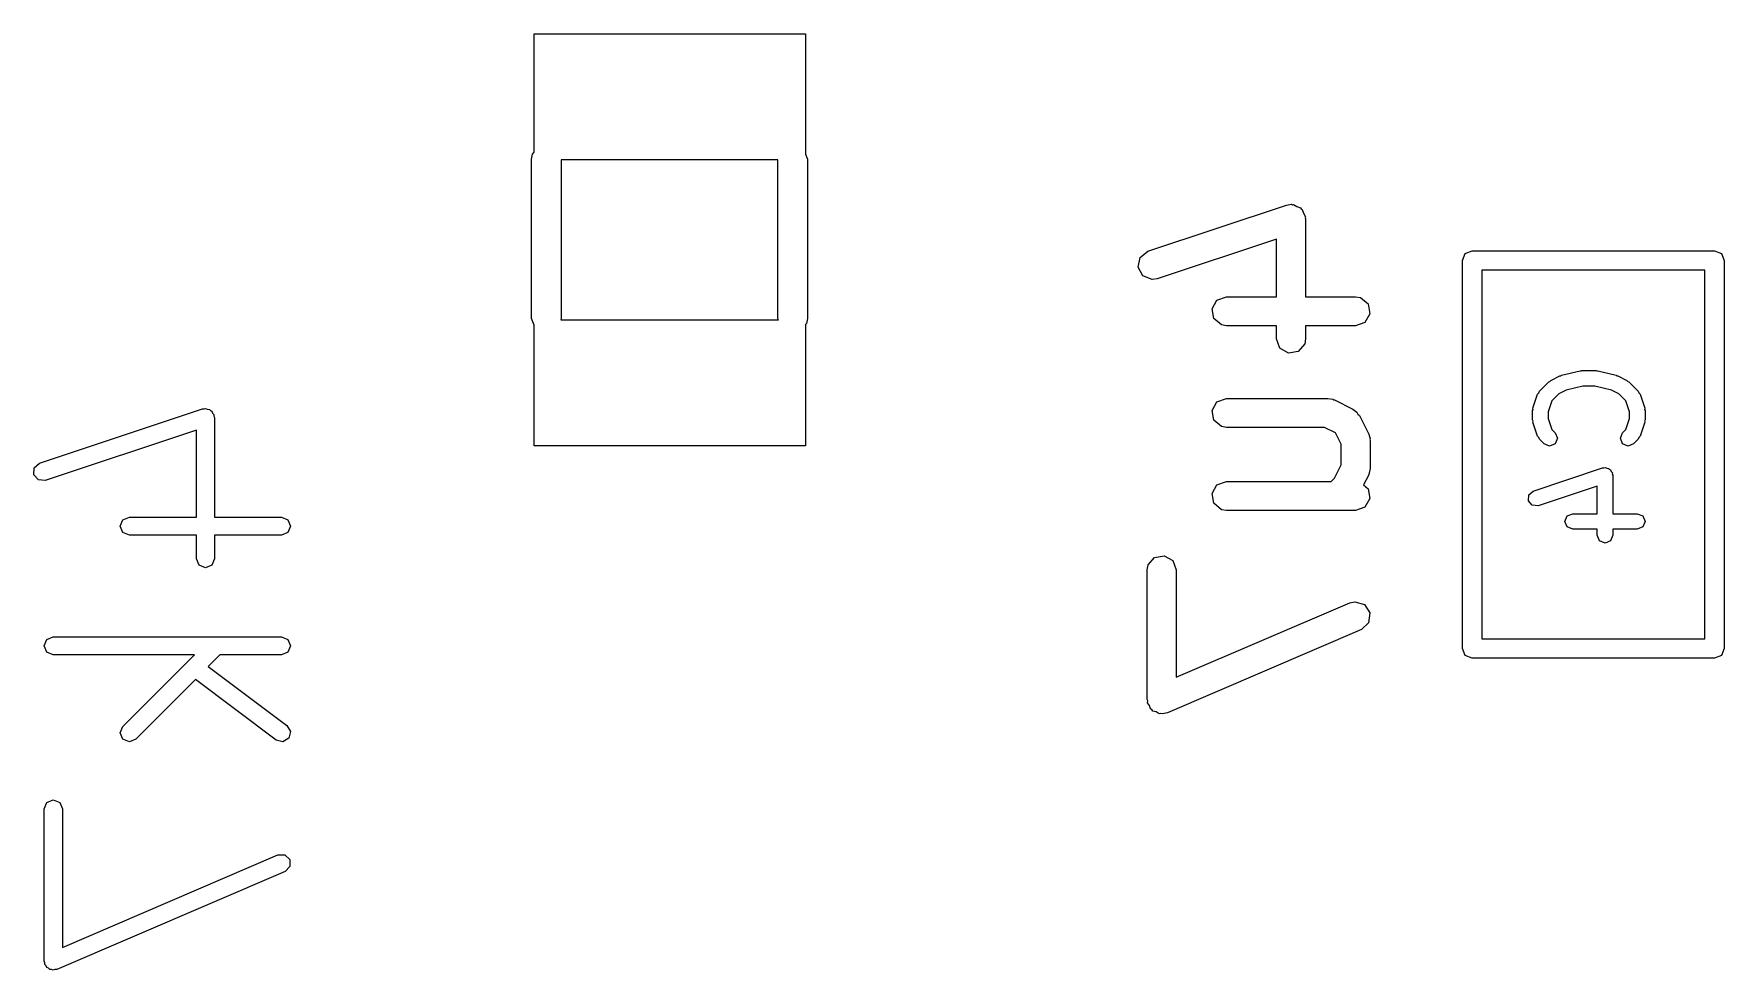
# Model space of a CAD drawing. Extents: x 5.447 to 6.133, y -4.71 to -3.861.
# Drawn here: x 5.6862 to 6.0293, y -4.0511 to -3.8612 of the extents above; entities that cross this region are included whole.
import ezdxf

# ---------------------------------------------------------------- set-up
doc = ezdxf.new("R2010")
doc.units = 0
doc.header["$MEASUREMENT"] = 0
doc.layers.add('BLACK', color=7, linetype='CONTINUOUS')

msp = doc.modelspace()

# ---------------------------------------------------------------- linework, layer by layer
at = {"layer": 'BLACK', "linetype": 'CONTINUOUS'}
for p, q in [((5.78775, -3.8852), (5.78775, -3.86116)), ((5.78775, -3.86116), (5.84287, -3.86116)), ((5.84287, -3.86116), (5.84287, -3.88556)), ((5.78725, -3.88661), (5.78743, -3.88558)), ((5.78725, -3.91889), (5.78725, -3.88661)), ((5.78743, -3.88558), (5.78775, -3.8852)), ((5.79325, -3.88675), (5.79325, -3.91889)), ((5.83725, -3.88675), (5.79325, -3.88675)), ((5.83725, -3.91889), (5.83725, -3.88675)), ((5.84287, -3.88556), (5.84325, -3.88661)), ((5.84325, -3.88661), (5.84325, -3.91889)), ((5.91234, -3.90527), (5.94046, -3.89589)), ((5.94046, -3.89589), (5.94147, -3.89574)), ((5.94147, -3.89574), (5.94168, -3.89582)), ((5.94168, -3.89582), (5.9419, -3.89579)), ((5.9419, -3.89579), (5.9426, -3.89619)), ((5.9426, -3.89619), (5.94335, -3.89648)), ((5.94335, -3.89648), (5.94346, -3.89668)), ((5.94346, -3.89668), (5.94365, -3.8968)), ((5.94365, -3.8968), (5.94393, -3.89755)), ((5.94393, -3.89755), (5.94431, -3.89826)), ((5.94431, -3.89826), (5.94427, -3.89848)), ((5.94427, -3.89848), (5.94434, -3.89869)), ((5.94434, -3.89869), (5.94434, -3.91449)), ((5.93844, -3.90279), (5.9142, -3.91087)), ((5.93844, -3.91449), (5.93844, -3.90279)), ((5.91035, -3.9085), (5.91075, -3.90652)), ((5.91075, -3.90652), (5.91234, -3.90527)), ((5.97618, -3.90713), (5.97675, -3.90574)), ((5.97618, -3.98587), (5.97618, -3.90713)), ((5.97675, -3.90574), (5.97814, -3.90516)), ((5.97814, -3.90516), (6.02736, -3.90516)), ((6.02736, -3.90516), (6.02875, -3.90574)), ((6.02875, -3.90574), (6.02932, -3.90713)), ((6.02932, -3.90713), (6.02932, -3.98587)), ((5.91131, -3.91028), (5.91035, -3.9085)), ((5.91319, -3.91102), (5.91131, -3.91028)), ((5.9142, -3.91087), (5.91319, -3.91102)), ((5.98011, -3.9091), (5.98011, -3.9839)), ((6.02539, -3.9091), (5.98011, -3.9091)), ((6.02539, -3.9839), (6.02539, -3.9091)), ((5.92637, -3.91518), (5.92827, -3.91449)), ((5.92827, -3.91449), (5.93844, -3.91449)), ((5.94434, -3.91449), (5.95451, -3.91449)), ((5.95451, -3.91449), (5.95552, -3.91467)), ((5.95552, -3.91467), (5.95707, -3.91596)), ((5.92536, -3.91693), (5.92637, -3.91518)), ((5.92571, -3.91892), (5.92536, -3.91693)), ((5.95742, -3.91795), (5.95641, -3.9197)), ((5.95707, -3.91596), (5.95742, -3.91795)), ((5.78775, -3.92027), (5.78725, -3.91889)), ((5.78775, -3.94475), (5.78775, -3.92027)), ((5.79325, -3.91889), (5.7932, -3.91916)), ((5.7932, -3.91916), (5.83735, -3.91916)), ((5.83735, -3.91916), (5.83725, -3.91889)), ((5.84307, -3.91992), (5.84287, -3.92016)), ((5.84287, -3.92016), (5.84287, -3.94475)), ((5.84325, -3.91889), (5.84307, -3.91992)), ((5.92726, -3.92022), (5.92571, -3.91892)), ((5.92827, -3.92039), (5.92726, -3.92022)), ((5.93844, -3.92039), (5.92827, -3.92039)), ((5.93844, -3.92307), (5.93844, -3.92039)), ((5.95451, -3.92039), (5.94434, -3.92039)), ((5.94434, -3.92039), (5.94434, -3.92307)), ((5.95641, -3.9197), (5.95451, -3.92039)), ((5.93913, -3.92496), (5.93844, -3.92307)), ((5.94088, -3.92597), (5.93913, -3.92496)), ((5.94417, -3.92408), (5.94287, -3.92562)), ((5.94434, -3.92307), (5.94417, -3.92408)), ((5.94287, -3.92562), (5.94088, -3.92597)), ((5.99183, -3.93367), (5.99371, -3.93179)), ((5.99371, -3.93179), (5.99395, -3.9317)), ((5.99395, -3.9317), (5.99412, -3.9315)), ((5.99412, -3.9315), (5.99599, -3.93056)), ((5.99599, -3.93056), (5.99617, -3.93055)), ((5.99617, -3.93055), (5.99631, -3.93044)), ((5.99631, -3.93044), (6.00006, -3.92951)), ((6.00006, -3.92951), (6.00026, -3.92953)), ((6.00026, -3.92953), (6.00044, -3.92946)), ((6.00044, -3.92946), (6.00326, -3.92946)), ((6.00326, -3.92946), (6.00344, -3.92953)), ((6.00344, -3.92953), (6.00364, -3.92951)), ((6.00364, -3.92951), (6.00739, -3.93044)), ((6.00739, -3.93044), (6.00753, -3.93055)), ((6.00753, -3.93055), (6.00771, -3.93056)), ((6.00771, -3.93056), (6.00958, -3.9315)), ((6.00958, -3.9315), (6.00975, -3.9317)), ((6.00975, -3.9317), (6.00999, -3.93179)), ((6.00999, -3.93179), (6.01187, -3.93367)), ((5.92637, -3.9358), (5.92827, -3.93511)), ((5.92827, -3.93511), (5.94889, -3.93511)), ((5.94889, -3.93511), (5.9499, -3.93529)), ((5.9499, -3.93529), (5.95004, -3.9354)), ((5.99051, -3.9371), (5.99145, -3.93428)), ((5.99145, -3.93428), (5.99169, -3.93401)), ((5.99169, -3.93401), (5.99183, -3.93367)), ((5.99575, -3.9342), (5.99432, -3.93563)), ((5.99724, -3.93346), (5.99575, -3.9342)), ((6.00064, -3.93261), (5.99724, -3.93346)), ((6.00306, -3.93261), (6.00064, -3.93261)), ((6.00646, -3.93346), (6.00306, -3.93261)), ((6.00795, -3.9342), (6.00646, -3.93346)), ((6.00938, -3.93563), (6.00795, -3.9342)), ((6.01187, -3.93367), (6.01201, -3.93401)), ((6.01201, -3.93401), (6.01225, -3.93428)), ((6.01225, -3.93428), (6.01319, -3.9371)), ((5.68738, -3.94828), (5.72047, -3.93725)), ((5.72047, -3.93725), (5.72077, -3.93727)), ((5.72077, -3.93727), (5.72105, -3.93715)), ((5.72105, -3.93715), (5.72144, -3.93732)), ((5.72144, -3.93732), (5.72187, -3.93735)), ((5.72187, -3.93735), (5.72207, -3.93758)), ((5.72207, -3.93758), (5.72235, -3.93769)), ((5.72235, -3.93769), (5.72251, -3.93809)), ((5.72251, -3.93809), (5.72279, -3.93841)), ((5.72279, -3.93841), (5.72277, -3.93871)), ((5.72277, -3.93871), (5.72289, -3.93899)), ((5.92536, -3.93755), (5.92637, -3.9358)), ((5.92571, -3.93954), (5.92536, -3.93755)), ((5.95004, -3.9354), (5.95021, -3.93542)), ((5.95021, -3.93542), (5.95396, -3.9373)), ((5.95396, -3.9373), (5.95478, -3.93791)), ((5.95478, -3.93791), (5.95496, -3.93831)), ((5.95496, -3.93831), (5.95528, -3.93862)), ((5.95528, -3.93862), (5.95716, -3.94237)), ((5.99043, -3.93759), (5.99053, -3.93736)), ((5.99043, -3.93947), (5.99043, -3.93759)), ((5.99053, -3.93736), (5.99051, -3.9371)), ((5.99432, -3.93563), (5.99358, -3.93785)), ((5.99358, -3.93785), (5.99358, -3.93921)), ((6.01012, -3.93785), (6.00938, -3.93563)), ((6.01012, -3.93921), (6.01012, -3.93785)), ((6.01319, -3.9371), (6.01317, -3.93736)), ((6.01317, -3.93736), (6.01327, -3.93759)), ((6.01327, -3.93759), (6.01327, -3.93947)), ((5.71921, -3.94155), (5.68854, -3.95177)), ((5.71921, -3.95921), (5.71921, -3.94155)), ((5.72289, -3.93899), (5.72289, -3.95921)), ((5.92726, -3.94084), (5.92571, -3.93954)), ((5.92827, -3.94102), (5.92726, -3.94084)), ((5.94819, -3.94102), (5.92827, -3.94102)), ((5.95044, -3.94214), (5.94819, -3.94102)), ((5.95156, -3.94438), (5.95044, -3.94214)), ((5.99053, -3.93971), (5.99043, -3.93947)), ((5.99051, -3.93997), (5.99053, -3.93971)), ((5.99145, -3.94278), (5.99051, -3.93997)), ((5.99358, -3.93921), (5.99432, -3.94143)), ((5.99432, -3.94143), (5.995, -3.94211)), ((5.995, -3.94211), (5.99546, -3.94322)), ((6.00824, -3.94322), (6.0087, -3.94211)), ((6.0087, -3.94211), (6.00938, -3.94143)), ((6.00938, -3.94143), (6.01012, -3.93921)), ((6.01319, -3.93997), (6.01225, -3.94278)), ((6.01327, -3.93947), (6.01317, -3.93971)), ((6.01317, -3.93971), (6.01319, -3.93997)), ((5.84287, -3.94475), (5.78775, -3.94475)), ((5.95156, -3.94862), (5.95156, -3.94438)), ((5.95716, -3.94237), (5.95745, -3.94335)), ((5.95745, -3.94335), (5.95741, -3.94352)), ((5.95741, -3.94352), (5.95747, -3.94369)), ((5.95747, -3.94369), (5.95747, -3.94931)), ((5.99169, -3.94306), (5.99145, -3.94278)), ((5.99183, -3.9434), (5.99169, -3.94306)), ((5.99277, -3.94433), (5.99183, -3.9434)), ((5.99388, -3.94479), (5.99277, -3.94433)), ((5.995, -3.94433), (5.99388, -3.94479)), ((5.99546, -3.94322), (5.995, -3.94433)), ((6.0087, -3.94433), (6.00824, -3.94322)), ((6.00982, -3.94479), (6.0087, -3.94433)), ((6.01093, -3.94433), (6.00982, -3.94479)), ((6.01187, -3.9434), (6.01093, -3.94433)), ((6.01201, -3.94306), (6.01187, -3.9434)), ((6.01225, -3.94278), (6.01201, -3.94306)), ((5.68632, -3.9492), (5.68738, -3.94828)), ((5.95021, -3.95131), (5.95156, -3.94862)), ((5.68622, -3.9506), (5.68632, -3.9492)), ((5.68714, -3.95167), (5.68622, -3.9506)), ((5.68854, -3.95177), (5.68714, -3.95167)), ((5.92637, -3.95267), (5.92827, -3.95198)), ((5.92827, -3.95198), (5.94954, -3.95198)), ((5.94954, -3.95198), (5.95021, -3.95131)), ((5.95716, -3.95063), (5.95613, -3.95267)), ((5.95718, -3.95046), (5.95716, -3.95063)), ((5.95729, -3.95032), (5.95718, -3.95046)), ((5.95747, -3.94931), (5.95729, -3.95032)), ((5.99057, -3.95391), (6.00463, -3.94922)), ((6.00463, -3.94922), (6.00489, -3.94924)), ((6.00489, -3.94924), (6.00513, -3.94914)), ((6.00513, -3.94914), (6.00547, -3.94928)), ((6.00547, -3.94928), (6.00584, -3.94931)), ((6.00584, -3.94931), (6.00601, -3.94951)), ((6.00601, -3.94951), (6.00624, -3.9496)), ((6.00624, -3.9496), (6.00638, -3.94994)), ((6.00638, -3.94994), (6.00663, -3.95022)), ((6.00663, -3.95022), (6.00661, -3.95048)), ((6.00661, -3.95048), (6.00671, -3.95072)), ((6.00671, -3.95072), (6.00671, -3.95852)), ((5.92536, -3.95442), (5.92637, -3.95267)), ((5.92571, -3.95641), (5.92536, -3.95442)), ((5.95613, -3.95267), (5.95707, -3.95346)), ((5.95742, -3.95545), (5.95641, -3.9572)), ((5.95707, -3.95346), (5.95742, -3.95545)), ((5.98958, -3.9559), (5.98966, -3.9547)), ((5.99037, -3.95681), (5.98958, -3.9559)), ((5.98966, -3.9547), (5.99057, -3.95391)), ((6.00356, -3.9529), (5.99157, -3.9569)), ((6.00356, -3.95852), (6.00356, -3.9529)), ((5.70431, -3.95975), (5.70561, -3.95921)), ((5.70561, -3.95921), (5.71921, -3.95921)), ((5.72289, -3.95921), (5.73649, -3.95921)), ((5.73649, -3.95921), (5.73779, -3.95975)), ((5.92726, -3.95771), (5.92571, -3.95641)), ((5.92827, -3.95789), (5.92726, -3.95771)), ((5.95451, -3.95789), (5.92827, -3.95789)), ((5.95641, -3.9572), (5.95451, -3.95789)), ((5.99157, -3.9569), (5.99037, -3.95681)), ((5.99699, -3.96009), (5.99746, -3.95898)), ((5.99746, -3.95898), (5.99857, -3.95852)), ((5.99857, -3.95852), (6.00356, -3.95852)), ((6.00671, -3.95852), (6.01169, -3.95852)), ((6.01169, -3.95852), (6.01281, -3.95898)), ((6.01281, -3.95898), (6.01327, -3.96009)), ((5.70377, -3.96105), (5.70431, -3.95975)), ((5.70431, -3.96235), (5.70377, -3.96105)), ((5.70561, -3.96289), (5.70431, -3.96235)), ((5.73779, -3.96235), (5.73649, -3.96289)), ((5.73779, -3.95975), (5.73833, -3.96105)), ((5.73833, -3.96105), (5.73779, -3.96235)), ((5.99746, -3.96121), (5.99699, -3.96009)), ((5.99857, -3.96167), (5.99746, -3.96121)), ((6.00356, -3.96167), (5.99857, -3.96167)), ((6.00356, -3.9629), (6.00356, -3.96167)), ((6.01169, -3.96167), (6.00671, -3.96167)), ((6.00671, -3.96167), (6.00671, -3.9629)), ((6.01281, -3.96121), (6.01169, -3.96167)), ((6.01327, -3.96009), (6.01281, -3.96121)), ((5.71921, -3.96289), (5.70561, -3.96289)), ((5.71921, -3.96767), (5.71921, -3.96289)), ((5.73649, -3.96289), (5.72289, -3.96289)), ((5.72289, -3.96289), (5.72289, -3.96767)), ((6.00402, -3.96402), (6.00356, -3.9629)), ((6.00513, -3.96448), (6.00402, -3.96402)), ((6.00624, -3.96402), (6.00513, -3.96448)), ((6.00671, -3.9629), (6.00624, -3.96402)), ((5.71975, -3.96897), (5.71921, -3.96767)), ((5.72105, -3.96951), (5.71975, -3.96897)), ((5.72235, -3.96897), (5.72105, -3.96951)), ((5.72289, -3.96767), (5.72235, -3.96897)), ((5.91219, -3.96993), (5.91237, -3.96892)), ((5.91237, -3.96892), (5.91367, -3.96738)), ((5.91367, -3.96738), (5.91566, -3.96703)), ((5.91566, -3.96703), (5.91741, -3.96804)), ((5.91741, -3.96804), (5.9181, -3.96993)), ((5.91219, -3.99618), (5.91219, -3.96993)), ((5.9181, -3.96993), (5.9181, -3.9917)), ((5.95335, -3.97659), (5.95435, -3.97636)), ((5.95435, -3.97636), (5.95628, -3.97694)), ((5.9181, -3.9917), (5.95335, -3.97659)), ((5.95628, -3.97694), (5.95739, -3.97863)), ((5.95739, -3.97863), (5.95715, -3.98064)), ((5.95568, -3.98202), (5.91631, -3.9989)), ((5.95715, -3.98064), (5.95568, -3.98202)), ((5.68833, -3.98531), (5.68887, -3.98401)), ((5.68887, -3.98661), (5.68833, -3.98531)), ((5.68887, -3.98401), (5.69017, -3.98347)), ((5.69017, -3.98715), (5.68887, -3.98661)), ((5.69017, -3.98347), (5.73649, -3.98347)), ((5.73649, -3.98347), (5.73779, -3.98401)), ((5.73779, -3.98661), (5.73649, -3.98715)), ((5.73779, -3.98401), (5.73833, -3.98531)), ((5.73833, -3.98531), (5.73779, -3.98661)), ((5.97675, -3.98726), (5.97618, -3.98587)), ((5.98011, -3.9839), (6.02539, -3.9839)), ((6.02932, -3.98587), (6.02875, -3.98726)), ((5.71881, -3.98715), (5.69017, -3.98715)), ((5.70431, -4.00166), (5.71881, -3.98715)), ((5.72401, -3.98715), (5.72164, -3.98953)), ((5.72164, -3.98953), (5.73759, -4.00149)), ((5.73649, -3.98715), (5.72401, -3.98715)), ((5.97814, -3.98784), (5.97675, -3.98726)), ((6.02736, -3.98784), (5.97814, -3.98784)), ((6.02875, -3.98726), (6.02736, -3.98784)), ((5.71901, -3.99215), (5.70691, -4.00426)), ((5.73538, -4.00443), (5.71901, -3.99215)), ((5.91231, -3.99651), (5.91219, -3.99618)), ((5.91227, -3.99686), (5.91231, -3.99651)), ((5.91265, -3.99743), (5.91227, -3.99686)), ((5.91288, -3.99808), (5.91265, -3.99743)), ((5.91318, -3.99825), (5.91288, -3.99808)), ((5.91338, -3.99855), (5.91318, -3.99825)), ((5.91404, -3.99874), (5.91338, -3.99855)), ((5.91463, -3.99909), (5.91404, -3.99874)), ((5.91498, -3.99903), (5.91463, -3.99909)), ((5.91531, -3.99913), (5.91498, -3.99903)), ((5.91631, -3.9989), (5.91531, -3.99913)), ((5.70377, -4.00296), (5.70431, -4.00166)), ((5.70431, -4.00426), (5.70377, -4.00296)), ((5.73759, -4.00149), (5.73831, -4.0027)), ((5.73831, -4.0027), (5.73796, -4.00406)), ((5.70561, -4.0048), (5.70431, -4.00426)), ((5.70691, -4.00426), (5.70561, -4.0048)), ((5.73675, -4.00478), (5.73538, -4.00443)), ((5.73796, -4.00406), (5.73675, -4.00478)), ((5.68833, -4.0184), (5.68887, -4.0171)), ((5.68887, -4.0171), (5.69017, -4.01656)), ((5.69017, -4.01656), (5.69147, -4.0171)), ((5.69147, -4.0171), (5.69201, -4.0184)), ((5.68833, -4.04928), (5.68833, -4.0184)), ((5.69201, -4.0184), (5.69201, -4.04649)), ((5.69201, -4.04649), (5.73576, -4.02774)), ((5.73576, -4.02774), (5.73717, -4.02772)), ((5.73717, -4.02772), (5.73818, -4.0287)), ((5.73721, -4.03112), (5.69089, -4.05097)), ((5.7382, -4.03011), (5.73721, -4.03112)), ((5.73818, -4.0287), (5.7382, -4.03011)), ((5.68847, -4.04963), (5.68833, -4.04928)), ((5.68848, -4.05), (5.68847, -4.04963)), ((5.68873, -4.05025), (5.68848, -4.05)), ((5.68887, -4.05058), (5.68873, -4.05025)), ((5.68921, -4.05072), (5.68887, -4.05058)), ((5.68948, -4.05099), (5.68921, -4.05072)), ((5.68984, -4.05098), (5.68948, -4.05099)), ((5.69017, -4.05112), (5.68984, -4.05098)), ((5.69052, -4.05098), (5.69017, -4.05112)), ((5.69089, -4.05097), (5.69052, -4.05098))]:
    msp.add_line(p, q, dxfattribs=at)

doc.saveas('drawing.dxf')
